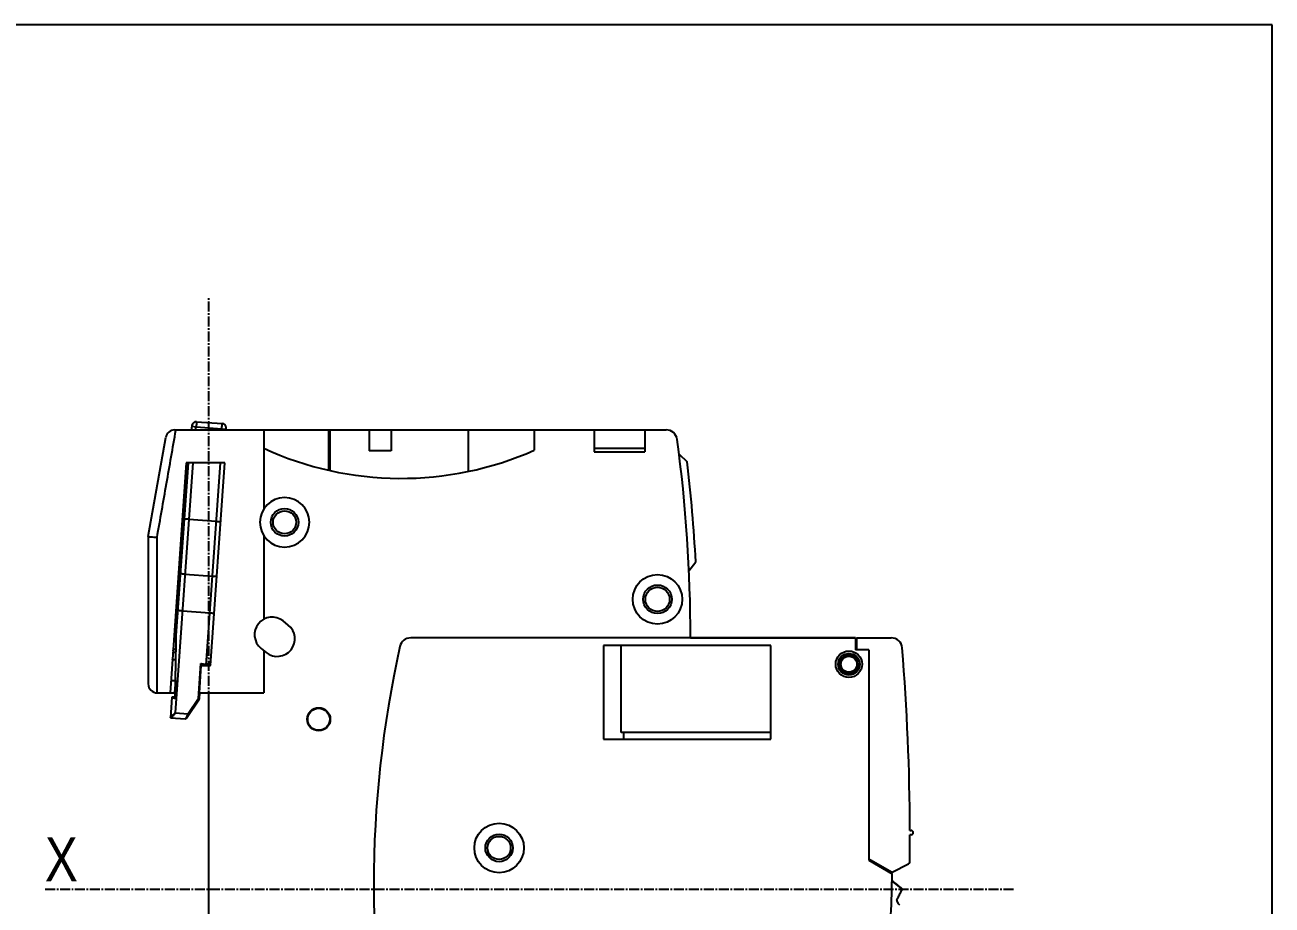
# Model space of a CAD drawing. Extents: x -77 to 255, y -304 to -148.
# Drawn here: x 141.7 to 255, y -227.9 to -147.9 of the extents above; entities that cross this region are included whole.
import ezdxf

# ---------------------------------------------------------------- set-up
doc = ezdxf.new("R2010")
doc.units = 0
doc.header["$LTSCALE"] = 1.21
doc.header["$MEASUREMENT"] = 0
doc.linetypes.add('AXES2', pattern=[1.125, 0.75, -0.125, 0.125, -0.125])
doc.layers.get('0').update_dxf_attribs({"linetype": 'CONTINUOUS'})
doc.layers.add('AXE', color=80, linetype='AXES2')
doc.styles.get("Standard").update_dxf_attribs({"font": 'txt', "width": 0.8})

msp = doc.modelspace()

# ---------------------------------------------------------------- linework, layer by layer
for p, q in [((155.2648715379683, -184.7442447288287), (199.9706336248682, -184.7442447288287)), ((157.2271800695282, -184.4958896705486), (156.8308918273082, -184.4415239728287)), ((159.5684141348283, -184.6596047050687), (157.2271800695282, -184.4958896705486)), ((157.2688493588082, -183.9975825213687), (159.5964907817483, -184.1603470650287)), ((159.5684035887482, -184.6596039659287), (159.9684014298483, -184.6609200161287)), ((163.3700336258082, -184.7442447288287), (163.3700336258082, -191.9361476500487)), ((169.2700336266483, -184.7442447288287), (169.2700336266483, -188.4092408862487)), ((169.3700336273082, -184.7442447288287), (169.3700336273082, -188.4316140215886)), ((172.9700336256682, -184.7442447288287), (172.9700336256682, -186.6442447286687)), ((174.9700336261683, -184.7442447288287), (174.9700336261683, -186.6442447286687)), ((181.9700336266483, -184.7442447288287), (181.9700336266483, -188.5175319142687)), ((187.9700336256083, -184.7442447288287), (187.9700336256083, -186.5958384907087)), ((193.4206336260883, -184.7442447288287), (193.4206336260883, -186.7442447293287)), ((198.0206336259682, -184.7442447288287), (198.0206336259682, -186.7442447293287)), ((152.8706336264283, -194.4442447293487), (154.4622532194083, -185.4177214641687)), ((174.9700336261683, -186.6442447286687), (172.9700336256682, -186.6442447286687)), ((198.0206336259682, -186.4442447298887), (193.4200336272883, -186.4442447298887)), ((193.4206336260883, -186.7442447293287), (198.0206336259682, -186.7442447293287)), ((201.1344887165083, -186.9442447306487), (201.8727324038482, -187.6302968993087)), ((156.3321039958282, -187.7442447308487), (154.8706331316282, -208.6442517852087)), ((156.9233163567083, -187.7442447308487), (155.3338308336282, -210.4749467039487)), ((155.4243945844283, -203.4455899270287), (156.5223395970683, -187.7442447308487)), ((159.8321039960682, -187.7442447308487), (156.3321039958282, -187.7442447308487)), ((158.1449827094083, -206.1125694927287), (159.4294211006482, -187.7442447308487)), ((158.5454506562482, -206.1442447303687), (159.8321039960682, -187.7442447308487)), ((156.2062357334683, -189.5442447300287), (156.3964713347083, -189.5442447300287)), ((156.5648823898082, -192.8700892492687), (159.0587925150082, -193.0444804321087)), ((152.8706336264283, -194.4442447293487), (152.8706336264283, -207.8292447309487)), ((153.6856319278483, -208.6442447290887), (153.6773704330683, -194.5098827133887)), ((163.3700336258082, -194.3465418081687), (163.3700336258082, -201.9541658283487)), ((202.0324645329482, -197.5442447294887), (202.6447784289683, -196.7437804807887)), ((156.2161000215882, -197.8579094996687), (158.7100101467883, -198.0323006850487)), ((155.9824158356682, -201.1997490694687), (158.4763259608683, -201.3741402523087)), ((165.6060044929482, -202.4832630505687), (165.1374844597082, -202.1084444555287)), ((217.1700336252883, -203.6442447291087), (176.7334254714883, -203.6442447291087)), ((202.1700336253482, -203.6442447291087), (217.1700336252883, -203.6442447291087)), ((217.1700336252883, -203.6442447291087), (217.1700336252883, -204.7442447287487)), ((217.2700336259483, -203.6442447291087), (217.2700336259483, -204.7442447287487)), ((217.2700336259483, -203.6442447291087), (220.4183467171682, -203.6442447291087)), ((163.1384519452082, -204.6072179542887), (163.6069719784482, -204.9820365518687)), ((163.3700336258082, -204.7924845687687), (163.3700336258082, -208.6471447309087)), ((194.2700336265483, -204.3413447293687), (194.2700336265483, -212.8413447295887)), ((209.4700336252682, -204.3413447293687), (194.2700336265483, -204.3413447293687)), ((195.8700336269483, -212.2413447307086), (195.8700336269483, -204.3413447293687)), ((209.4700336252682, -212.8413447295887), (209.4700336252682, -204.3413447293687)), ((218.3700336255882, -204.7442447287487), (217.1700336252883, -204.7442447287487)), ((218.3700336255882, -204.7442447287487), (218.3700336255882, -223.8642447309886)), ((157.4298308885082, -209.1719235111687), (157.6525776134482, -205.9864969153087)), ((157.5206331326083, -208.6442517852087), (157.6954506569882, -206.1442447303687)), ((157.6525776134482, -205.9864969153087), (158.1513596384882, -206.0213751539087)), ((157.6954506569882, -206.1442447303687), (158.5454506562482, -206.1442447303687)), ((157.8449774521683, -206.0915910815487), (158.4442519254482, -206.1334964333487)), ((158.1444738966083, -206.1442447303687), (158.1466805419282, -206.1126882148687)), ((155.3494709522082, -207.5307867477287), (155.2716103865683, -208.6442447290887)), ((153.6856336271083, -208.6442447290887), (155.3346957544283, -208.6442447290887)), ((155.0329564493482, -209.0434160567287), (154.9031526398682, -210.8996970203087)), ((156.3433939478482, -210.9537872474087), (157.5282138591283, -209.1972194930887)), ((157.4298308885082, -209.1719235111687), (156.4961103048483, -210.5562212023087)), ((157.5205322336483, -208.6442447290887), (158.3706336271682, -208.6442447290887)), ((157.5283168916883, -209.1970667400286), (157.5667479883083, -208.6474764498287)), ((158.3706336271682, -244.3442447310287), (158.3706336271682, -208.6471447309087)), ((158.3706336271682, -208.6471447309087), (163.3700336258082, -208.6471447309087)), ((155.3338308336282, -210.4749467039487), (156.4961103048483, -210.5562212023087)), ((154.9029205676883, -210.9030158046287), (156.2544273236482, -210.9975223644087)), ((155.0031607228082, -210.9030734804087), (155.0026769721883, -210.9099914523487)), ((194.2700336265483, -212.8413447295887), (209.4700336252682, -212.8413447295887)), ((209.4700336252682, -212.2413447307086), (195.8700336269483, -212.2413447307086)), ((196.0700336257282, -212.2413447307086), (196.0700336257282, -212.8413447295887)), ((222.1183600024283, -221.1442447303087), (222.2183600030883, -221.1442447303087)), ((222.2183600030883, -221.5442447304087), (222.1195645491682, -221.5442447304087)), ((218.3700336255882, -223.7174484256487), (220.4949071558682, -224.9442447299887)), ((218.3700336255882, -223.8642447309886), (220.5004561186082, -225.0942447297087)), ((220.4949071558682, -224.9442447299887), (221.9993249090282, -224.1987539070286)), ((220.2200336263683, -224.7855464240687), (220.2200336263683, -224.9323427268687)), ((221.4394781902682, -226.4775953259687), (220.4886088905882, -225.7422077060687))]:
    msp.add_line(p, q)
msp.add_lwpolyline([(255.0392030369521, -147.928720314499), (38.84510632987497, -147.928720314499), (38.84510632987497, -304.1454980543832), (255.0392030369521, -304.1454980543832)], close=True)
msp.add_lwpolyline([(156.2536215061083, -210.9974658316287), (156.2812593654882, -210.9955515072887), (156.3164277279683, -210.9806729467487), (156.3435008208882, -210.9536287996686)])
for centre, radius in [((165.2700336256482, -193.1413447291087), 1.24999999936), ((165.2700336256482, -193.1413447291087), 1.05000000058), ((199.1700336258682, -200.1413447295887), 2.25000000088), ((199.1700336258682, -200.1413447295887), 1.30000000096), ((199.1700336258682, -200.1413447295887), 1.09999999964), ((216.5700336264082, -206.0442447297087), 1.2000000003), ((216.5700336264082, -206.0442447297087), 0.9796736108799998), ((216.5700336264082, -206.0442447297087), 0.8322469511999999), ((216.5700336264082, -206.0413447304286), 0.7250000003399999), ((168.3706336271283, -211.0442447296887), 1.05236519524), ((168.3706336271283, -211.0442447296887), 0.9999999989799999), ((184.7700336273482, -222.7413447288887), 2.25000000088), ((184.7700336273482, -222.7413447288887), 1.24999999936), ((184.7700336273482, -222.7413447288887), 1.05000000058)]:
    msp.add_circle(centre, radius)
for centre, radius, start, end in [((155.2648715379683, -185.5592447295087), 0.81500000068, 90, 169.9999999999998), ((191.5061130202882, -189.1985225334886), 34.99999999985999, 172.0225323950999, 172.6916123938999), ((157.2409467679282, -184.3966081419086), 0.4000000001, 86.00000000000026, 172.0225323950999), ((159.5685881908683, -184.5593726855687), 0.4000000001, 359.9774676048991, 86.00000000000026), ((124.9685908657283, -184.5457657353887), 34.99999999985999, 359.672735997499, 359.9774676048991), ((199.9706336248682, -185.7442447303487), 0.9999999989799999, 7.668837007800858, 90), ((67.07003370904826, -203.6395106313887), 135.10000000012, 359.9979922733999, 7.668837007800858), ((175.8700336270282, -159.1442447300487), 29.99999999988, 245.3756816478007, 293.7867273207997), ((67.07003370904826, -203.6395106313887), 135.7500000006, 2.911722630901079, 6.772743915600842), ((165.2700336256482, -193.1413447291087), 2.25000000088, 90, 270), ((165.2700336256482, -193.1413447291087), 2.25000000088, 270, 90), ((155.7471127070882, -201.8442447299287), 0.4000000001, 118.4024589738001, 176.0000000000002), ((164.1379682037282, -203.3578312049086), 1.6000000004, 51.34000000000012, 231.3400000000001), ((164.6064882344282, -203.7326497999487), 1.6000000004, 231.3400000000001, 51.34000000000012), ((176.7334254714883, -204.6442447306287), 0.9999999989799999, 90, 167.4570315597996), ((220.4183467171682, -204.6442447306287), 0.9999999989799999, 4.631907813100906, 90), ((273.3706336267082, -226.1442447302886), 99.99999999959999, 167.4570315597996, 192.5429684402004), ((6.27003362526824, -221.9942447295687), 215.85000000094, 0.2256267707009159, 4.631907813100906), ((157.8387378481882, -206.1913989540687), 0.10000000066, 86.00000000000026, 151.7209527086004), ((158.4512275731683, -206.0337400288487), 0.10000000066, 289.1791524221991, 356.0000000000002), ((153.6856336271083, -207.8292447309487), 0.81500000068, 180, 270), ((6.27003362526824, -221.9942447295687), 215.85000000094, 359.4618913869002, 0.1194492447006277), ((222.2183600030883, -221.3442447290887), 0.19999999878, 270, 90), ((218.5234179365483, -223.6063910404487), 0.29999900376, 239.2508070664007, 294.3528746783995), ((218.5234159172483, -223.6063898771287), 0.29999999944, 259.3791505818007, 294.2230727959003), ((221.9105229606482, -224.0195495156287), 0.19999999878, 296.3599999999992, 359.4618913869002), ((60.52159766954824, -222.4933123090287), 159.99999999936, 356.3865591226997, 359.068568659399), ((214.3671344228683, -234.6398225752687), 10.80000000016, 49.09197720370021, 55.47239793090063)]:
    msp.add_arc(centre, radius, start, end)
for points, start_tangent, end_tangent in [([(153.6773704330683, -194.5098827133887), (154.5355756737282, -189.6270773558286), (155.3899230303083, -184.7662238771487)], (0.1731071968651532, 0.9849029893311773), (0.1731073508932736, 0.9849029622590812)), ([(155.3899230303083, -184.7662238771487), (155.3937861036082, -184.7442447288287)], (0.1731073789503681, 0.9849029573277429), (0.1731073789503681, 0.9849029573277429)), ([(157.1826283755483, -184.7442442767087), (157.2033333836683, -184.6246596619287), (157.2271800695282, -184.4958896705486)], (0.1650582209610885, 0.9862838251199098), (0.1880285928572076, 0.982163554744391)), ([(157.2688599074283, -183.9975832605087), (157.2674237482482, -184.0145541892287), (157.2632502158283, -184.0643270106887), (157.2566231526283, -184.1435199104687), (157.2479940969883, -184.2467337883687), (157.2379514424482, -184.3669245309687), (157.2271800695282, -184.4958896705486)], (-0.08464076452052957, -0.9964115319391783), (-0.08302894818677051, -0.9965471357457202)), ([(159.5684035963683, -184.6596039684687), (159.5722674697683, -184.7442372586887)], (0.04950793164993389, -0.9987737304834092), (0.04170059844590288, -0.9991301517266176)), ([(159.5684141348283, -184.6596047050687), (159.5756984281083, -184.5303957204086), (159.5824823083683, -184.4099770966287), (159.5883023272083, -184.3065667954487), (159.5927607638082, -184.2272222500487), (159.5955533922082, -184.1773528552487), (159.5964907309483, -184.1603470624887)], (0.05647134328983665, 0.9984042204373144), (0.05467144667478268, 0.9985043980466419)), ([(156.1753025238082, -189.9866102334087), (156.2031892828683, -190.0243036632286), (156.2875785654482, -190.0605065296087), (156.3588624741883, -190.0784970473487)], (-0.06975646945890437, -0.9975640505594761), (0.9763237502240649, -0.2163144349053424)), ([(156.5648824050482, -192.8700890384487), (156.4415616966483, -192.8619559965487), (156.3302292167483, -192.8555936089687), (156.2417920784082, -192.8516258546487), (156.1849110720283, -192.8504413815287), (156.1651596408683, -192.8521560720287)], (-0.9975640501308836, 0.06975647558806339), (-0.06975647558806339, -0.9975640501308836)), ([(159.0587925023083, -193.0444806454687), (159.1820449913882, -193.0535892531087), (159.2931794630482, -193.0627832784087), (159.3813081691883, -193.0711618367087), (159.4378004920682, -193.0779047239087), (159.4571210071482, -193.0823524366287)], (0.9975640504519115, -0.06975647099714996), (-0.06975647099714996, -0.9975640504519115)), ([(152.8706336264283, -194.4442447293487), (152.9322795229482, -194.4477534675687), (153.1071757009683, -194.4614577353087), (153.3686254193683, -194.4832596729087), (153.6773704406882, -194.5098826600487)], (0.9988585065242322, -0.04776697545564564), (0.9961999101433153, -0.08709614819526036)), ([(156.2160999123683, -197.8579110516087), (156.0928594476482, -197.8493422879487), (155.9816213566882, -197.8417124606887), (155.8933075277282, -197.8357685838287), (155.8365765616882, -197.8320926932887), (155.8170016046483, -197.8310479709687)], (-0.9975640503871112, 0.0697564719238372), (-0.0697564719238372, -0.9975640503871112)), ([(158.7100102560082, -198.0322991305687), (158.8332436036482, -198.0409696847287), (158.9444610266283, -198.0488950841687), (159.0327426534683, -198.0552994782687), (159.0894330303082, -198.0595558350087), (159.1089629683883, -198.0612443330287)], (0.9975640502017198, -0.06975647457505951), (-0.06975647457505951, -0.9975640502017198)), ([(155.6144124213082, -200.7269650290087), (155.5420122689282, -200.7148521169887), (155.4569064701282, -200.6935408565886), (155.4280051233082, -200.6734609526287)], (-0.9902645066105086, 0.1391984444864465), (0.06975647734063295, 0.997564050008332)), ([(155.9824158255082, -201.1997491863087), (155.8592123025482, -201.1898524547687), (155.7482369288682, -201.1783731076487), (155.6603590045482, -201.1664347495087), (155.6041833206083, -201.1552061562687), (155.5852124822482, -201.1457868278887)], (-0.9975640500610491, 0.06975647658674447), (0.06975647658674447, 0.9975640500610491)), ([(158.4763259684882, -201.3741401354687), (158.5997078350083, -201.3814865165087), (158.7112008200482, -201.3855636889487), (158.7998849911683, -201.3859721260287), (158.8570766649482, -201.3826713299887), (158.8771738485283, -201.3759831899487)], (0.9975640502606311, -0.0697564737325892), (0.0697564737325892, 0.9975640502606311)), ([(155.3480870865482, -201.8163421415887), (155.3748816710083, -201.8865874087687), (155.4605434326282, -201.9501363164686), (155.5131900913683, -201.9729036293287)], (-0.06975647846588778, -0.9975640499296464), (0.9359931076227017, -0.352018326913241)), ([(155.5131900913683, -201.9729036293287), (155.5260383587882, -201.9775760355287)], (0.9359930894656161, -0.3520183751917095), (0.9434275760510685, -0.3315786614762856)), ([(155.4209298567883, -203.6373989490487), (155.3230580484683, -203.6364874548087), (155.2459993074882, -203.6399865740487), (155.2200045258482, -203.6480080896287)], (-0.9990158160747451, 0.04435537433627434), (-0.06975647704495284, -0.9975640500290079)), ([(155.3259733690283, -209.1537549902287), (155.3339526774282, -208.6876311218687), (155.3412792337682, -208.2598517843886), (155.3480103810882, -207.8670280767687), (155.3541975035882, -207.5061264160487), (155.3598870375482, -207.1744079049887), (155.3651209818683, -206.8693969681487), (155.3699374543282, -206.5888487713087), (155.3743711030683, -206.3307237376487), (155.3784534367882, -206.0931682666087), (155.3822132819483, -205.8744875355687), (155.3856772018683, -205.6731204910087), (155.3888693036883, -205.4876514766287), (155.3918116219083, -205.3167865732487), (155.3945242403082, -205.1593469948087), (155.3970256018282, -205.0142511331086), (155.3993325974683, -204.8805082205087), (155.4014606399483, -204.7572148933087), (155.4034238770683, -204.6435418491287), (155.4052352983882, -204.5387283986087), (155.4069068241282, -204.4420763135286), (155.4084493864483, -204.3529457602687), (155.4098729472283, -204.2707538316887), (155.4111867977882, -204.1949568179287), (155.4123992185283, -204.1250705238687), (155.4135178827882, -204.0606461213487), (155.4145498720883, -204.0012701186887), (155.4155017116882, -203.9465608859687), (155.4163794340883, -203.8961664249087), (155.4171886018883, -203.8497621082687), (155.4179343408082, -203.8070487164287), (155.4186213854082, -203.7677505603287), (155.4192540917882, -203.7316137263286), (155.4198364782282, -203.6984045191887), (155.4203722378882, -203.6679081946087), (155.4208647692882, -203.6399275342887), (155.4213171915482, -203.6142818324687), (155.4217323545483, -203.5908061948887), (155.4221128643283, -203.5693506904286), (155.4224610780082, -203.5497799624887), (155.4227790834683, -203.5319752635287), (155.4230686714082, -203.5158355879087), (155.4233315741082, -203.5012650709486), (155.4235689650482, -203.4882017595087), (155.4237814157283, -203.4766204593287), (155.4239687966082, -203.4665397759087), (155.4241293982683, -203.4580727697287), (155.4242586614083, -203.4514934686887), (155.4243945844283, -203.4455899270287)], (0.01711164930187657, 0.9998535850104103), (0.06975647370489373, 0.9975640502625677)), ([(155.1383066501282, -204.8163421410687), (155.1649707700282, -204.8890623944087), (155.2506018205083, -204.9546853518087), (155.3816393283082, -205.0028190020487), (155.3968764682682, -205.0064616719287)], (-0.06975647511120481, -0.9975640501642289), (0.974948246827549, -0.222431823280502)), ([(155.1383066501282, -204.8163421410687), (155.1725942676083, -204.7376300709087), (155.2600106028083, -204.6738583620287), (155.3877911524283, -204.6348876373287), (155.4033600265483, -204.6324191078486)], (0.06975647304409913, 0.9975640503087748), (0.9895448823126275, 0.1442252609250143)), ([(155.3859177779682, -205.6545332053487), (155.3226054026883, -205.6475589825687), (155.1939419871682, -205.6277719660087), (155.1116127487283, -205.6064444343687), (155.0844371134683, -205.5867124316687)], (-0.9950670024910642, 0.09920514378523171), (0.06975647455886796, 0.997564050202852)), ([(157.6525776134482, -205.9864969153087), (157.6667376968882, -206.0202934314086), (157.6794719183083, -206.0504453675487), (157.6908664116482, -206.0772077346487), (157.7010094088883, -206.1008268669887), (157.7099694849482, -206.1214881769487), (157.7177773611283, -206.1392818015087), (157.7199767572883, -206.1442500821487)], (0.3846674560709453, -0.9230552249133892), (0.4056802985140107, -0.9140150411221817)), ([(157.8449771118082, -206.0915910561486), (157.8408168762882, -206.0903530322087), (157.8329290078882, -206.0869058889887), (157.8214433412483, -206.0812847064287), (157.8067021667682, -206.0736563650687), (157.7889557963682, -206.0641542453887), (157.7682025307883, -206.0527703489287), (157.7443525886482, -206.0394385798087), (157.7172863765882, -206.0240654863487), (157.6867776593482, -206.0064850820887), (157.6525776134482, -205.9864969153087)], (-0.9975508193890629, 0.06994542684271324), (-0.8620424449055646, 0.5068360910405222)), ([(157.8449770102082, -206.0915910967886), (157.8070929330682, -206.0962984838687), (157.7740868954482, -206.1146680864487), (157.7501946165882, -206.1441330567287)], (-0.9975641823859737, 0.06975458422644258), (-0.4708369279158345, -0.8822202600885901)), ([(158.5509839776683, -206.0407156816487), (158.5312273395083, -206.0419962505887), (158.4743212760282, -206.0404149456486), (158.3858724943283, -206.0361339534487), (158.2745658132083, -206.0295720031487), (158.1513599077282, -206.0213713312087)], (-0.06999212905016478, -0.9975475436644737), (-0.9975640161395004, 0.0697569616857748)), ([(154.9470103652083, -207.5520064563687), (154.9784594971282, -207.5353855752087), (155.0657205011682, -207.5254755162887), (155.1959399562482, -207.5238374271086), (155.3494709522082, -207.5307867477287)], (0.06975647590670639, 0.9975640501086018), (0.9975640501086018, -0.06975647590670639)), ([(155.3259733309282, -209.1537555134687), (155.2286236780282, -209.1451708976687), (155.1453175759083, -209.1364975418887), (155.0814956766282, -209.1283124985686), (155.0414169759883, -209.1211621039287), (155.0279139041882, -209.1155277946487)], (-0.9966911222062121, 0.08128226691795487), (0.06975647133317431, 0.9975640504284143)), ([(155.3278196112082, -209.0459919012087), (155.2371853068283, -209.0414010467886), (155.1541421404283, -209.0385059293887), (155.0864910666882, -209.0378529106287), (155.0467516414683, -209.0395630926287), (155.0329564493482, -209.0434160567287)], (-0.998351036706719, 0.05740389800893125), (-0.06975647533100797, -0.9975640501488587)), ([(157.4298308885082, -209.1719235111687), (157.4669916930282, -209.1839930755487), (157.4983659584483, -209.1928985619287), (157.5196577675282, -209.1974724567687), (157.5282138591283, -209.1972194930887)], (0.9460771189536322, -0.3239414839016377), (0.559192903341088, 0.8290375726424977)), ([(154.9100599438082, -210.8030942010687), (154.9102832148882, -210.7977250220687)], (0.01348810206236721, 0.9999090314137359), (0.06975669408061112, 0.9975640348523718)), ([(154.9102832606082, -210.7977250271487), (154.9235321850882, -210.7804284272487)], (0.06993320639998599, 0.9975516761765362), (0.779835082763748, 0.6259850187431472)), ([(154.9185183038283, -210.8764238918487), (154.9282304942082, -210.8655539745487)], (0.650112425968797, 0.7598380311625403), (0.6795845276525548, 0.7335972122188401)), ([(154.9235321850882, -210.7804284272487), (154.9629630485682, -210.7477058256887), (155.0207153994083, -210.7042965424286), (155.1075984031882, -210.6409070425887), (155.2076670879883, -210.5680945669287), (155.3338308310882, -210.4749467064887)], (0.7798350655604579, 0.6259850401745366), (0.7954032843543614, 0.6060805352742284)), ([(154.9282304942082, -210.8655539745487), (154.9378556946683, -210.8553922448087)], (0.679584629402631, 0.7335971179603207), (0.6936068059794549, 0.7203538010581877)), ([(154.9378556946683, -210.8553922448087), (154.9425233332882, -210.8505687009887)], (0.6936066660814435, 0.7203539357617094), (0.6971367891179275, 0.7169381404684412)), ([(154.9425233332882, -210.8505687009887), (154.9659724278683, -210.8269300487487)], (0.6971368399493668, 0.7169380910409288), (0.7100712454609966, 0.7041298363011393)), ([(154.9659724278683, -210.8269300487487), (155.0037770411082, -210.7900370110287), (155.0518455479682, -210.7440011036087), (155.1104110188483, -210.6883698127887), (155.1787189975483, -210.6235473008287), (155.2542053007283, -210.5515817246687), (155.3338308336282, -210.4749467039487)], (0.7100712632970922, 0.7041298183145432), (0.7183156513213944, 0.695717345670439)), ([(155.0174587485683, -210.8727245418687), (155.0031607634483, -210.9030734346887)], (-0.5761757266950842, -0.8173258419794345), (-0.06982986455033793, -0.9975589155618237)), ([(155.3338308310882, -210.4749467064887), (155.2206865539482, -210.6143409285887), (155.1268497616882, -210.7295619554487), (155.0587122423882, -210.8154694595287), (155.0174587485683, -210.8727245418687)], (-0.626799264481357, -0.7791807762295151), (-0.5761757475229681, -0.8173258272967696)), ([(156.3269012071483, -210.8641223391087), (156.3165615885083, -210.8829370309687)], (-0.4816170518975774, -0.8763817748683995), (-0.4816153052586408, -0.8763827347344461)), ([(156.4961103048483, -210.5562212023087), (156.4282360844882, -210.6797287658087), (156.3684030545482, -210.7886034655087), (156.3269012071483, -210.8641223391087)], (-0.4816199819682738, -0.8763801646368314), (-0.4816170510361817, -0.8763817753417811)), ([(156.4961103048483, -210.5562212023087), (156.5267287373883, -210.5761012641487), (156.5528457590682, -210.5918221267887), (156.5717075577682, -210.6016811240887), (156.5796127819883, -210.6035784253487)], (0.8308203844435145, -0.5565406443316884), (0.5591928962981945, 0.8290375773929892)), ([(154.9031526398682, -210.8996970203087), (154.9071485983482, -210.8909394762287), (154.9185183038283, -210.8764238918487)], (0.06975643727893904, 0.9975640528097179), (0.6501124485957444, 0.7598380118030722)), ([(156.3165615885083, -210.8829370309687), (156.2804641727682, -210.9486214589087), (156.2589630524483, -210.9877459425087), (156.2536034467082, -210.9974991437287)], (-0.4816152745610382, -0.8763827516042839), (-0.4816490997224291, -0.8763641621703695)), ([(218.9771473948482, -224.2147620284287), (218.9893764915482, -224.1954580335087), (219.0227152158283, -224.1396187446287), (219.0443181799883, -224.1067498720887)], (0.8660253990425042, -0.5000000082132715), (0.5012162886381455, 0.8653220394765196)), ([(220.9603354706283, -227.3696262216087), (221.1683536753683, -226.9911508469887), (221.3225087290083, -226.7020708282487), (221.4119761700882, -226.5307821944486), (221.4394781902682, -226.4775953259687)], (0.4880249846624463, 0.8728296594096808), (0.4584484619700516, 0.8887209954295524)), ([(221.1982747051883, -227.9334433388287), (221.0931157765682, -227.8119928273487), (221.0107637746482, -227.6855171773287), (220.9584690786282, -227.5644791339087), (220.9402521935482, -227.4558982334687), (220.9603354706283, -227.3696262216087)], (-0.7005603742640207, 0.7135931347841397), (0.4880249832875954, 0.8728296601784007))]:
    msp.add_spline(points, degree=3, dxfattribs=dict(start_tangent=start_tangent, end_tangent=end_tangent))
at = {"layer": 'AXE'}
for p, q in [((158.3706336271682, -282.8734059788604), (158.3706336271682, -172.7804775733044)), ((143.4936823154131, -226.4956947309687), (231.5653612954582, -226.4956947309687))]:
    msp.add_line(p, q, dxfattribs=at)

# ---------------------------------------------------------------- texts
at = {"layer": 'AXE', "insert": (143.4855994683525, -221.7635243390143), "char_height": 4, "width": 3.0661, "attachment_point": 1}
msp.add_mtext('{\\fArial|b0|i0|c0|p34;X}', dxfattribs=at)

doc.saveas('drawing.dxf')
